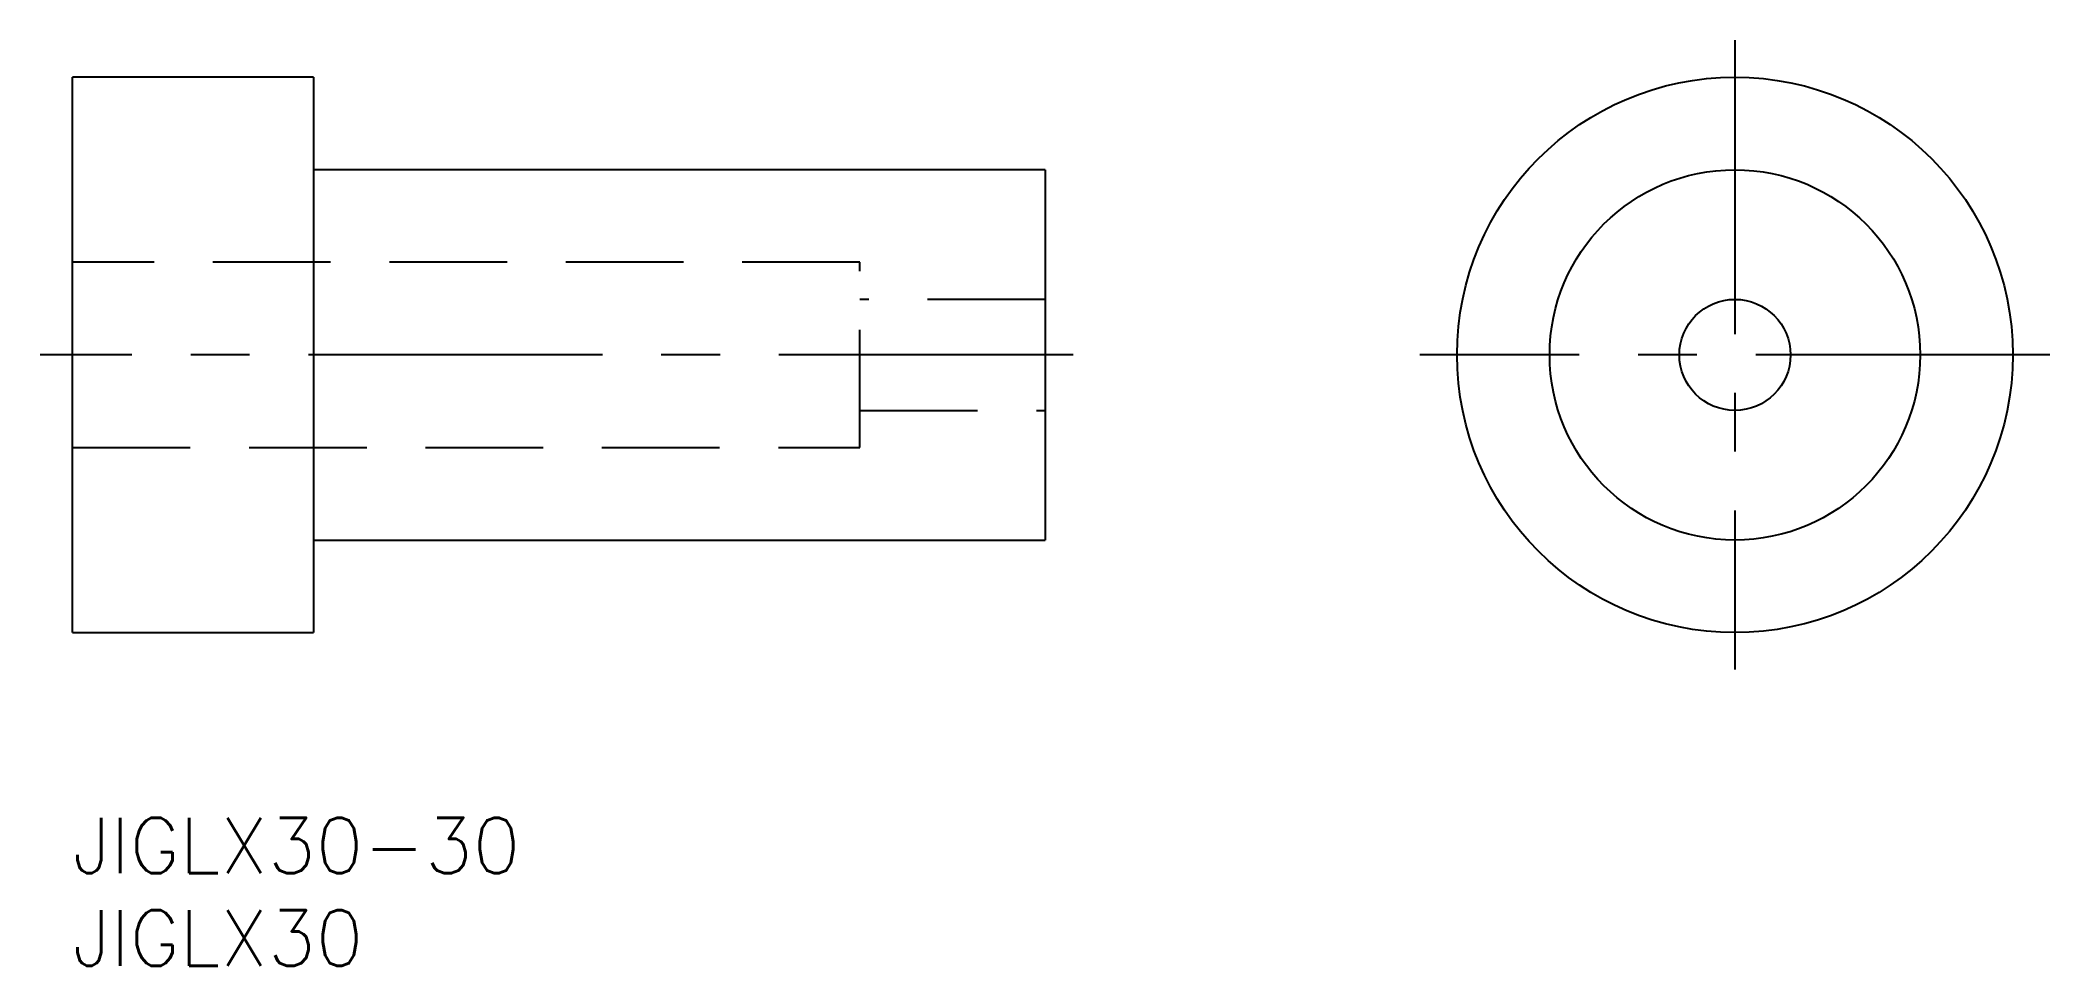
# Model space of a CAD drawing. Extents: x -2 to 107, y -8 to 42.
import ezdxf

# ---------------------------------------------------------------- set-up
doc = ezdxf.new("R2010")
doc.units = 0
doc.header["$LTSCALE"] = 0.5
doc.linetypes.add('CENTER', pattern=[50.8, 31.75, -6.35, 6.35, -6.35])
doc.linetypes.add('DASHED', pattern=[19.05, 12.7, -6.35])
for name, color, linetype in [('MSM_CENTER', 1, 'CENTER'), ('MSM_CONTINUOUS', 7, 'CONTINUOUS'), ('MSM_DASHED', 4, 'DASHED'), ('MSM_PART_NUMBER', 7, 'CONTINUOUS')]:
    doc.layers.add(name, color=color, linetype=linetype)
doc.styles.get("Standard").update_dxf_attribs({"font": 'txt.shx', "height": 3, "bigfont": 'bigfont.shx'})

# ---------------------------------------------------------------- blocks, each defined once
blk = doc.blocks.new('*U2')
at = {"layer": 'MSM_PART_NUMBER'}
blk.add_text('JIGLX30-30', height=3, dxfattribs=at).set_placement((0, -3))
blk = doc.blocks.new('*U3')
at = {"layer": 'MSM_PART_NUMBER'}
blk.add_text('JIGLX30', height=3, dxfattribs=at).set_placement((0, -8))

msp = doc.modelspace()

# ---------------------------------------------------------------- linework, layer by layer
at = {"layer": 'MSM_CENTER'}
for p, q in [((89.73, 42), (89.73, 8)), ((54, 25), (-1.75, 25)), ((106.73, 25), (72.73, 25))]:
    msp.add_line(p, q, dxfattribs=at)
at = {"layer": 'MSM_CONTINUOUS'}
for p, q in [((0, 10), (0, 40)), ((13, 40), (0, 40)), ((13, 40), (13, 10)), ((52.5, 35), (13, 35)), ((52.5, 35), (52.5, 15)), ((13, 15), (52.5, 15)), ((0, 10), (13, 10))]:
    msp.add_line(p, q, dxfattribs=at)
for radius in [15, 10, 3]:
    msp.add_circle((89.73, 25), radius, dxfattribs=at)
at = {"layer": 'MSM_DASHED'}
for p, q in [((42.5, 30), (0, 30)), ((42.5, 20), (42.5, 30)), ((52.5, 28), (42.5, 28)), ((42.5, 22), (52.5, 22)), ((0, 20), (42.5, 20))]:
    msp.add_line(p, q, dxfattribs=at)

# ---------------------------------------------------------------- block references
at = {"layer": 'MSM_CONTINUOUS'}
for name in ['*U2', '*U3']:
    msp.add_blockref(name, (0, 0), dxfattribs=at)

doc.saveas('drawing.dxf')
